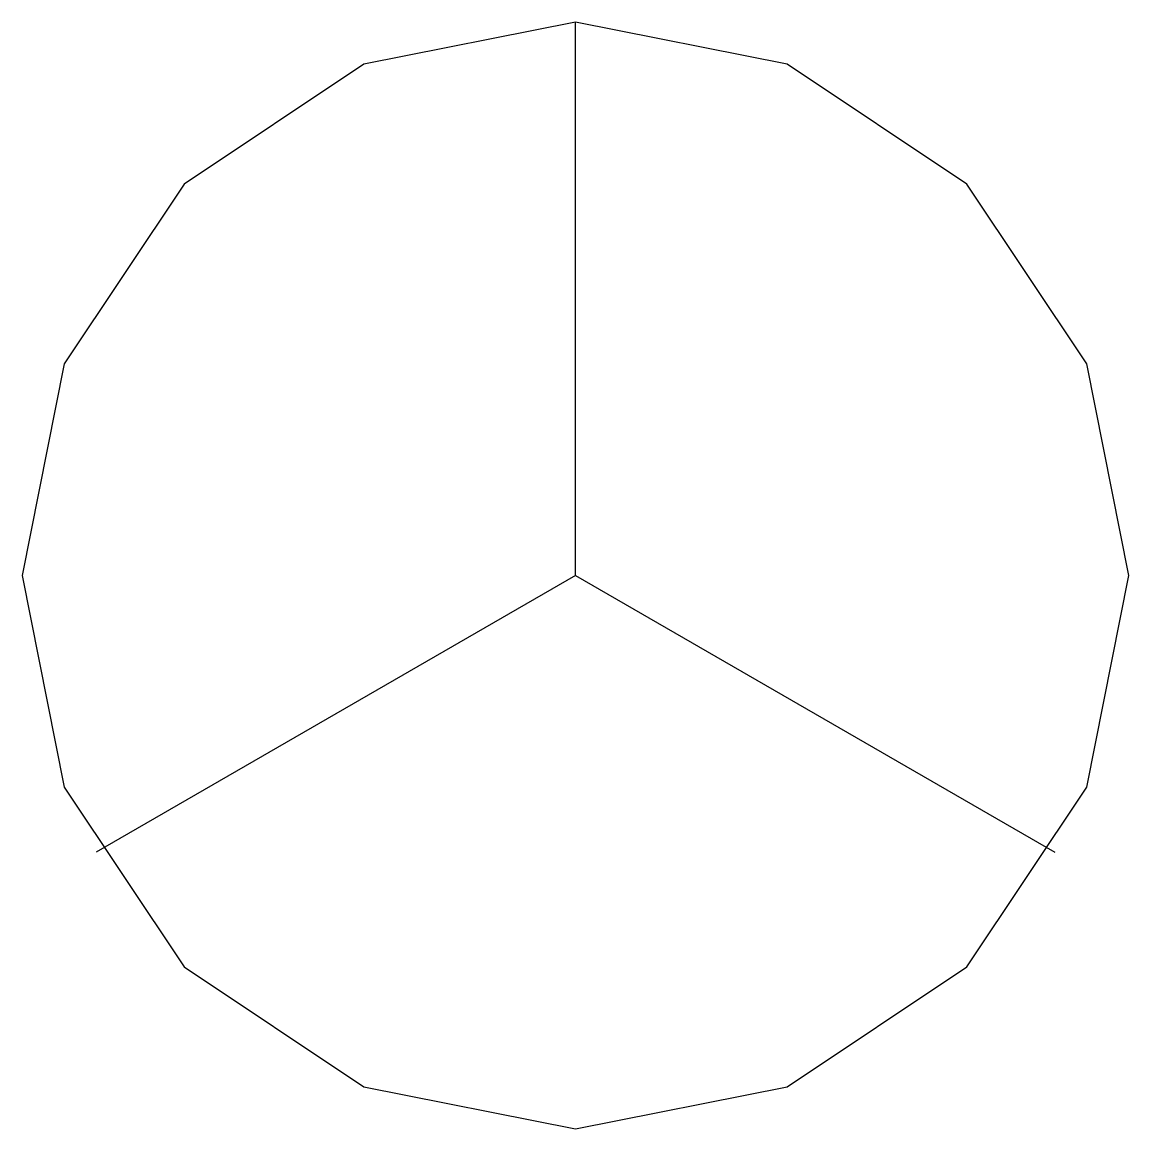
# Model space of a CAD drawing. Header units: millimetres. Extents: x -0.5 to 0.5, y -0.5 to 0.5.
import ezdxf

# ---------------------------------------------------------------- set-up
doc = ezdxf.new("R2010")
doc.units = ezdxf.units.MM

msp = doc.modelspace()

# ---------------------------------------------------------------- linework, layer by layer
at = {"color": 3, "true_color": 0x00ff00}
for points in [[(0.5, 0), (0.4619, 0.1913), (0.3536, 0.3536), (0.1913, 0.4619), (0, 0.5), (-0.1913, 0.4619), (-0.3536, 0.3536), (-0.4619, 0.1913), (-0.5, 0), (-0.4619, -0.1913), (-0.3536, -0.3536), (-0.1913, -0.4619), (0, -0.5), (0.1913, -0.4619), (0.3536, -0.3536), (0.4619, -0.1913), (0.5, 0)], [(0, 0), (0, 0.5)], [(0, 0), (-0.433, -0.25)], [(0, 0), (0.433, -0.25)]]:
    msp.add_lwpolyline(points, dxfattribs=at)

doc.saveas('drawing.dxf')
